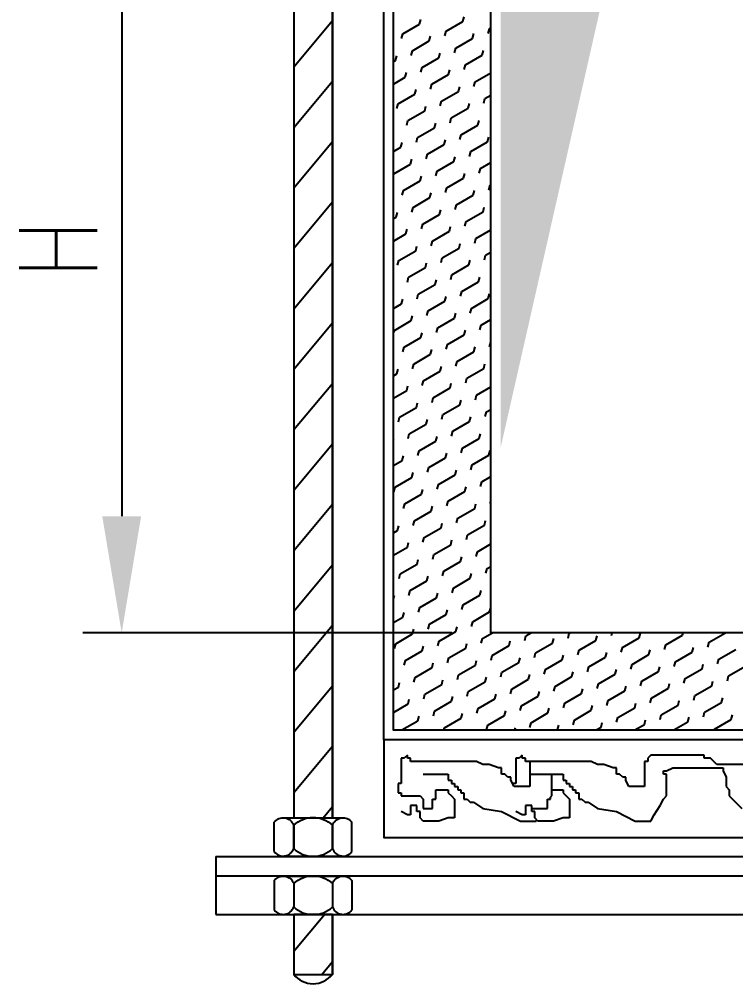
# Model space of a CAD drawing. Header units: millimetres. Extents: x -95178 to 274693, y -2232 to 263302.
# Drawn here: x 121039 to 122882, y 228850 to 231331 of the extents above; entities that cross this region are included whole.
import ezdxf

# ---------------------------------------------------------------- set-up
doc = ezdxf.new("R2010")
doc.units = ezdxf.units.MM
for name, color, linetype in [('BKG-S030D_Griddim', 7, 'Continuous'), ('M_INSULATION', 252, 'Continuous'), ('M_Supply_Duct', 4, 'Continuous'), ('M_Support', 14, 'Continuous'), ('M_Support_Wooden', 11, 'Continuous'), ('M_Txt', 7, 'Continuous')]:
    doc.layers.add(name, color=color, linetype=linetype)
doc.styles.add('ROMANS', font='romans.shx', dxfattribs={"width": 0.8})
doc.dimstyles.new('DIM', dxfattribs={"dimscale": 50, "dimtxt": 2.5, "dimasz": 2.5, "dimexe": 1, "dimexo": 1, "dimgap": 0.8, "dimtad": 1, "dimdec": 0, "dimzin": 13, "dimdsep": 46, "dimtxsty": 'ROMANS', "dimblk": 'OBLIQUE', "dimcen": 1, "dimdle": 1, "dimclrd": 20, "dimclre": 20, "dimclrt": 7, "dimadec": 0, "dimazin": 0, "dimtfac": 0.4, "dimtdec": 0, "dimtix": 1, "dimtofl": 0, "dimtmove": 2, "dimatfit": 3, "dimfxl": 1, "dimtolj": 1, "dimtzin": 13, "dimlwd": -1, "dimlwe": -1, "dimarcsym": 0})

# ---------------------------------------------------------------- blocks, each defined once
blk = doc.blocks.new('*X16')
at = {"color": 0}
for p, q in [((24514.3, 42789.9), (24516, 42796)), ((24548.5, 42780.8), (24570.1, 42793.3)), ((24570.1, 42793.3), (24571.8, 42799.3)), ((24492.7, 42777.4), (24514.3, 42789.9)), ((24546.9, 42774.7), (24548.5, 42780.8)), ((24602.7, 42778.1), (24604.3, 42784.1)), ((24604.3, 42784.1), (24606, 42785.1)), ((24491.1, 42771.4), (24492.7, 42777.4)), ((24505.2, 42755.8), (24526.8, 42768.3)), ((24526.8, 42768.3), (24528.5, 42774.3)), ((24561, 42759.1), (24582.6, 42771.6)), ((24582.6, 42771.6), (24584.3, 42777.7)), ((24503.6, 42749.7), (24505.2, 42755.8)), ((24559.4, 42753.1), (24561, 42759.1)), ((24595.1, 42750), (24596.8, 42756)), ((24481, 42741.8), (24483.5, 42743.3)), ((24483.5, 42743.3), (24485.1, 42749.3)), ((24517.7, 42734.1), (24539.3, 42746.6)), ((24539.3, 42746.6), (24541, 42752.7)), ((24573.5, 42737.5), (24595.1, 42750)), ((24516.1, 42728.1), (24517.7, 42734.1)), ((24551.8, 42725), (24553.5, 42731)), ((24571.9, 42731.4), (24573.5, 42737.5)), ((24481, 42712.9), (24496, 42721.6)), ((24496, 42721.6), (24497.6, 42727.7)), ((24530.2, 42712.5), (24551.8, 42725)), ((24586, 42715.8), (24606, 42727.4)), ((24508.5, 42700), (24510.1, 42706)), ((24528.6, 42706.4), (24530.2, 42712.5)), ((24564.3, 42703.3), (24566, 42709.4)), ((24584.4, 42709.8), (24586, 42715.8)), ((24486.9, 42687.5), (24508.5, 42700)), ((24542.7, 42690.8), (24564.3, 42703.3)), ((24596.9, 42688.1), (24598.5, 42694.2)), ((24598.5, 42694.2), (24606, 42698.5)), ((24485.3, 42681.4), (24486.9, 42687.5)), ((24521, 42678.3), (24522.6, 42684.4)), ((24541.1, 42684.8), (24542.7, 42690.8)), ((24555.2, 42669.2), (24576.8, 42681.7)), ((24576.8, 42681.7), (24578.5, 42687.7)), ((24499.4, 42665.8), (24521, 42678.3)), ((24553.6, 42663.1), (24555.2, 42669.2)), ((24497.8, 42659.8), (24499.4, 42665.8)), ((24511.9, 42644.2), (24533.5, 42656.7)), ((24533.5, 42656.7), (24535.1, 42662.7)), ((24567.7, 42647.5), (24589.3, 42660)), ((24589.3, 42660), (24591, 42666.1)), ((24510.3, 42638.1), (24511.9, 42644.2)), ((24566.1, 42641.5), (24567.7, 42647.5)), ((24601.8, 42638.4), (24603.5, 42644.4)), ((24481, 42626.3), (24490.2, 42631.7)), ((24490.2, 42631.7), (24491.8, 42637.7)), ((24524.4, 42622.5), (24546, 42635)), ((24546, 42635), (24547.6, 42641.1)), ((24580.2, 42625.9), (24601.8, 42638.4)), ((24522.8, 42616.5), (24524.4, 42622.5)), ((24558.5, 42613.4), (24560.1, 42619.4)), ((24578.6, 42619.8), (24580.2, 42625.9)), ((24481.1, 42597.5), (24502.7, 42610)), ((24502.7, 42610), (24504.3, 42616.1)), ((24536.9, 42600.9), (24558.5, 42613.4)), ((24592.7, 42604.2), (24606, 42611.9)), ((24481, 42597.2), (24481.1, 42597.5)), ((24515.2, 42588.4), (24516.8, 42594.4)), ((24535.3, 42594.8), (24536.9, 42600.9)), ((24571, 42591.7), (24572.6, 42597.8)), ((24591.1, 42598.2), (24592.7, 42604.2)), ((24493.6, 42575.9), (24515.2, 42588.4)), ((24549.4, 42579.2), (24571, 42591.7)), ((24603.6, 42576.5), (24605.2, 42582.6)), ((24605.2, 42582.6), (24606, 42583)), ((24492, 42569.8), (24493.6, 42575.9)), ((24527.7, 42566.7), (24529.3, 42572.8)), ((24547.8, 42573.2), (24549.4, 42579.2)), ((24561.9, 42557.6), (24583.5, 42570.1)), ((24583.5, 42570.1), (24585.1, 42576.1)), ((24506.1, 42554.2), (24527.7, 42566.7)), ((24560.3, 42551.5), (24561.9, 42557.6)), ((24484.4, 42541.7), (24486, 42547.8)), ((24504.5, 42548.2), (24506.1, 42554.2)), ((24518.6, 42532.6), (24540.2, 42545.1)), ((24540.2, 42545.1), (24541.8, 42551.1)), ((24574.4, 42535.9), (24596, 42548.4)), ((24596, 42548.4), (24597.6, 42554.5)), ((24481, 42539.7), (24484.4, 42541.7)), ((24517, 42526.5), (24518.6, 42532.6)), ((24572.8, 42529.9), (24574.4, 42535.9)), ((24481, 42510.9), (24496.9, 42520.1)), ((24496.9, 42520.1), (24498.5, 42526.1)), ((24531.1, 42510.9), (24552.7, 42523.4)), ((24552.7, 42523.4), (24554.3, 42529.5)), ((24586.9, 42514.3), (24606, 42525.3)), ((24529.5, 42504.9), (24531.1, 42510.9)), ((24565.2, 42501.8), (24566.8, 42507.8)), ((24585.3, 42508.2), (24586.9, 42514.3)), ((24487.8, 42485.9), (24509.4, 42498.4)), ((24509.4, 42498.4), (24511, 42504.5)), ((24543.6, 42489.3), (24565.2, 42501.8)), ((24599.4, 42492.6), (24606, 42496.4)), ((24486.2, 42479.9), (24487.8, 42485.9)), ((24521.9, 42476.8), (24523.5, 42482.8)), ((24542, 42483.2), (24543.6, 42489.3)), ((24577.7, 42480.1), (24579.3, 42486.2)), ((24597.8, 42486.6), (24599.4, 42492.6)), ((24500.3, 42464.3), (24521.9, 42476.8)), ((24556.1, 42467.6), (24577.7, 42480.1)), ((24498.7, 42458.2), (24500.3, 42464.3)), ((24534.4, 42455.1), (24536, 42461.2)), ((24554.5, 42461.6), (24556.1, 42467.6)), ((24568.6, 42446), (24590.2, 42458.5)), ((24590.2, 42458.5), (24591.8, 42464.5)), ((24512.8, 42442.6), (24534.4, 42455.1)), ((24567, 42439.9), (24568.6, 42446)), ((24491.1, 42430.1), (24492.7, 42436.2)), ((24511.2, 42436.6), (24512.8, 42442.6)), ((24525.3, 42421), (24546.9, 42433.5)), ((24546.9, 42433.5), (24548.5, 42439.5)), ((24581.1, 42424.3), (24602.7, 42436.8)), ((24602.7, 42436.8), (24604.3, 42442.9)), ((24481, 42424.3), (24491.1, 42430.1)), ((24523.7, 42414.9), (24525.3, 42421)), ((24579.5, 42418.3), (24581.1, 42424.3)), ((24482, 42396), (24503.6, 42408.5)), ((24503.6, 42408.5), (24505.2, 42414.5)), ((24537.8, 42399.3), (24559.4, 42411.8)), ((24559.4, 42411.8), (24561, 42417.9)), ((24593.6, 42402.7), (24606, 42409.8)), ((24481, 42392.3), (24482, 42396)), ((24536.2, 42393.3), (24537.8, 42399.3)), ((24571.9, 42390.2), (24573.5, 42396.2)), ((24592, 42396.6), (24593.6, 42402.7)), ((24494.5, 42374.3), (24516.1, 42386.8)), ((24516.1, 42386.8), (24517.7, 42392.9)), ((24550.3, 42377.7), (24571.9, 42390.2)), ((24492.9, 42368.3), (24494.5, 42374.3)), ((24528.6, 42365.2), (24530.2, 42371.2)), ((24548.7, 42371.6), (24550.3, 42377.7)), ((24584.4, 42368.5), (24586, 42374.6)), ((24604.5, 42375), (24606, 42380.7)), ((24507, 42352.7), (24528.6, 42365.2)), ((24562.8, 42356), (24584.4, 42368.5)), ((24485.3, 42340.2), (24486.9, 42346.2)), ((24505.4, 42346.6), (24507, 42352.7)), ((24541.1, 42343.5), (24542.7, 42349.6)), ((24561.2, 42350), (24562.8, 42356)), ((24575.3, 42334.4), (24596.9, 42346.9)), ((24596.9, 42346.9), (24598.5, 42352.9)), ((24481, 42337.7), (24485.3, 42340.2)), ((24519.5, 42331), (24541.1, 42343.5)), ((24573.7, 42328.3), (24575.3, 42334.4)), ((24497.8, 42318.5), (24499.4, 42324.6)), ((24517.9, 42325), (24519.5, 42331)), ((24532, 42309.4), (24553.6, 42321.9)), ((24553.6, 42321.9), (24555.2, 42327.9)), ((24587.8, 42312.7), (24606, 42323.2)), ((24481, 42308.8), (24497.8, 42318.5)), ((24530.4, 42303.3), (24532, 42309.4)), ((24586.2, 42306.7), (24587.8, 42312.7)), ((24488.7, 42284.4), (24510.3, 42296.9)), ((24510.3, 42296.9), (24511.9, 42302.9)), ((24544.5, 42287.7), (24566.1, 42300.2)), ((24566.1, 42300.2), (24567.7, 42306.3)), ((24487.1, 42278.3), (24488.7, 42284.4)), ((24542.9, 42281.7), (24544.5, 42287.7)), ((24578.6, 42278.6), (24580.2, 42284.6)), ((24598.7, 42285), (24600.3, 42291.1)), ((24600.3, 42291.1), (24606, 42294.4)), ((24501.2, 42262.7), (24522.8, 42275.2)), ((24522.8, 42275.2), (24524.4, 42281.3)), ((24557, 42266.1), (24578.6, 42278.6)), ((24499.6, 42256.7), (24501.2, 42262.7)), ((24535.3, 42253.6), (24536.9, 42259.6)), ((24555.4, 42260), (24557, 42266.1)), ((24591.1, 42256.9), (24592.7, 42263)), ((24481, 42255.7), (24481.1, 42256.3)), ((24513.7, 42241.1), (24535.3, 42253.6)), ((24569.5, 42244.4), (24591.1, 42256.9)), ((24492, 42228.6), (24493.6, 42234.6)), ((24512.1, 42235), (24513.7, 42241.1)), ((24547.8, 42231.9), (24549.4, 42238)), ((24567.9, 42238.4), (24569.5, 42244.4)), ((24582, 42222.8), (24603.6, 42235.3)), ((24603.6, 42235.3), (24605.2, 42241.3)), ((24481, 42222.2), (24492, 42228.6)), ((24526.2, 42219.4), (24547.8, 42231.9)), ((24580.4, 42216.7), (24582, 42222.8)), ((24504.5, 42206.9), (24506.1, 42213)), ((24524.6, 42213.4), (24526.2, 42219.4)), ((24538.7, 42197.8), (24560.3, 42210.3)), ((24560.3, 42210.3), (24561.9, 42216.3)), ((24594.5, 42201.1), (24606, 42207.8)), ((24482.9, 42194.4), (24504.5, 42206.9)), ((24537.1, 42191.7), (24538.7, 42197.8)), ((24592.9, 42195.1), (24594.5, 42201.1)), ((24481.3, 42188.4), (24482.9, 42194.4)), ((24495.4, 42172.8), (24517, 42185.3)), ((24517, 42185.3), (24518.6, 42191.3)), ((24551.2, 42176.1), (24572.8, 42188.6)), ((24572.8, 42188.6), (24574.4, 42194.7)), ((24493.8, 42166.7), (24495.4, 42172.8)), ((24549.6, 42170.1), (24551.2, 42176.1)), ((24585.3, 42167), (24586.9, 42173)), ((24605.4, 42173.4), (24606, 42175.8)), ((24507.9, 42151.1), (24529.5, 42163.6)), ((24529.5, 42163.6), (24531.1, 42169.7)), ((24563.7, 42154.5), (24585.3, 42167)), ((24506.3, 42145.1), (24507.9, 42151.1)), ((24542, 42142), (24543.6, 42148)), ((24562.1, 42148.4), (24563.7, 42154.5)), ((24597.8, 42145.3), (24599.4, 42151.4)), ((24481, 42135.6), (24486.2, 42138.6)), ((24486.2, 42138.6), (24487.8, 42144.7)), ((24520.4, 42129.5), (24542, 42142)), ((24576.2, 42132.8), (24597.8, 42145.3)), ((24498.7, 42117), (24500.3, 42123)), ((24518.8, 42123.4), (24520.4, 42129.5)), ((24554.5, 42120.3), (24556.1, 42126.4)), ((24574.6, 42126.8), (24576.2, 42132.8)), ((24588.7, 42111.2), (24606, 42121.2)), ((24481, 42106.7), (24498.7, 42117)), ((24532.9, 42107.8), (24554.5, 42120.3)), ((24587.1, 42105.1), (24588.7, 42111.2)), ((24511.2, 42095.3), (24512.8, 42101.4)), ((24531.3, 42101.8), (24532.9, 42107.8)), ((24545.4, 42086.2), (24567, 42098.7)), ((24567, 42098.7), (24568.6, 42104.7)), ((24489.6, 42082.8), (24511.2, 42095.3)), ((24543.8, 42080.1), (24545.4, 42086.2)), ((24599.6, 42083.5), (24601.2, 42089.5)), ((24601.2, 42089.5), (24606, 42092.3)), ((24488, 42076.8), (24489.6, 42082.8)), ((24502.1, 42061.2), (24523.7, 42073.7)), ((24523.7, 42073.7), (24525.3, 42079.7)), ((24557.9, 42064.5), (24579.5, 42077)), ((24579.5, 42077), (24581.1, 42083.1)), ((24500.5, 42055.1), (24502.1, 42061.2)), ((24556.3, 42058.5), (24557.9, 42064.5)), ((24592, 42055.4), (24593.6, 42061.4)), ((24481, 42050.8), (24482, 42054.7)), ((24514.6, 42039.5), (24536.2, 42052)), ((24536.2, 42052), (24537.8, 42058.1)), ((24570.4, 42042.9), (24592, 42055.4)), ((24513, 42033.5), (24514.6, 42039.5)), ((24548.7, 42030.4), (24550.3, 42036.4)), ((24568.8, 42036.8), (24570.4, 42042.9)), ((24604.5, 42033.7), (24606, 42039.2)), ((24481, 42020.1), (24492.9, 42027)), ((24492.9, 42027), (24494.5, 42033.1)), ((24527.1, 42017.9), (24548.7, 42030.4)), ((24582.9, 42021.2), (24604.5, 42033.7)), ((24505.4, 42005.4), (24507, 42011.4)), ((24525.5, 42011.8), (24527.1, 42017.9)), ((24561.2, 42008.7), (24562.8, 42014.7)), ((24581.3, 42015.2), (24582.9, 42021.2)), ((24483.8, 41992.9), (24505.4, 42005.4)), ((24539.6, 41996.2), (24561.2, 42008.7)), ((24593.8, 41993.5), (24595.4, 41999.6)), ((24595.4, 41999.6), (24608, 42006.9)), ((24649.6, 41996.9), (24651.2, 42002.9)), ((24651.2, 42002.9), (24658, 42006.9)), ((24685.3, 41993.8), (24686.9, 41999.8)), ((24705.4, 42000.2), (24707, 42006.3)), ((24707, 42006.3), (24708, 42006.9)), ((24719.5, 41984.6), (24741.1, 41997.1)), ((24741.1, 41997.1), (24742.7, 42003.1)), ((24761.2, 42003.6), (24762, 42006.9)), ((24775.3, 41988), (24796.9, 42000.5)), ((24796.9, 42000.5), (24798.5, 42006.5)), ((24831.1, 41991.3), (24852.7, 42003.8)), ((24852.7, 42003.8), (24853.5, 42006.9)), ((24886.9, 41994.7), (24908, 42006.9)), ((24482.2, 41986.8), (24483.8, 41992.9)), ((24517.9, 41983.7), (24519.5, 41989.7)), ((24538, 41990.2), (24539.6, 41996.2)), ((24552.1, 41974.6), (24573.7, 41987.1)), ((24573.7, 41987.1), (24575.3, 41993.1)), ((24607.9, 41977.9), (24629.5, 41990.4)), ((24629.5, 41990.4), (24631.1, 41996.4)), ((24663.7, 41981.3), (24685.3, 41993.8)), ((24717.9, 41978.6), (24719.5, 41984.6)), ((24773.7, 41981.9), (24775.3, 41988)), ((24809.4, 41978.8), (24811, 41984.8)), ((24829.5, 41985.3), (24831.1, 41991.3)), ((24865.2, 41982.2), (24866.8, 41988.2)), ((24885.3, 41988.6), (24886.9, 41994.7)), ((24899.4, 41973), (24921, 41985.5)), ((24496.3, 41971.2), (24517.9, 41983.7)), ((24550.5, 41968.5), (24552.1, 41974.6)), ((24606.3, 41971.9), (24607.9, 41977.9)), ((24642, 41968.8), (24643.6, 41974.8)), ((24662.1, 41975.2), (24663.7, 41981.3)), ((24676.2, 41959.6), (24697.8, 41972.1)), ((24697.8, 41972.1), (24699.4, 41978.1)), ((24732, 41963), (24753.6, 41975.5)), ((24753.6, 41975.5), (24755.2, 41981.5)), ((24787.8, 41966.3), (24809.4, 41978.8)), ((24843.6, 41969.7), (24865.2, 41982.2)), ((24897.8, 41967), (24899.4, 41973)), ((24494.7, 41965.2), (24496.3, 41971.2)), ((24508.8, 41949.6), (24530.4, 41962.1)), ((24530.4, 41962.1), (24532, 41968.1)), ((24564.6, 41952.9), (24586.2, 41965.4)), ((24586.2, 41965.4), (24587.8, 41971.4)), ((24620.4, 41956.3), (24642, 41968.8)), ((24674.6, 41953.6), (24676.2, 41959.6)), ((24730.4, 41956.9), (24732, 41963)), ((24766.1, 41953.8), (24767.7, 41959.8)), ((24786.2, 41960.3), (24787.8, 41966.3)), ((24821.9, 41957.2), (24823.5, 41963.2)), ((24842, 41963.6), (24843.6, 41969.7)), ((24856.1, 41948), (24877.7, 41960.5)), ((24877.7, 41960.5), (24879.3, 41966.5)), ((24911.9, 41951.4), (24933.5, 41963.9)), ((24507.2, 41943.5), (24508.8, 41949.6)), ((24563, 41946.9), (24564.6, 41952.9)), ((24598.7, 41943.8), (24600.3, 41949.8)), ((24618.8, 41950.2), (24620.4, 41956.3)), ((24632.9, 41934.6), (24654.5, 41947.1)), ((24654.5, 41947.1), (24656.1, 41953.1)), ((24688.7, 41938), (24710.3, 41950.5)), ((24710.3, 41950.5), (24711.9, 41956.5)), ((24744.5, 41941.3), (24766.1, 41953.8)), ((24800.3, 41944.7), (24821.9, 41957.2)), ((24854.5, 41942), (24856.1, 41948)), ((24910.3, 41945.3), (24911.9, 41951.4)), ((24481, 41933.5), (24487.1, 41937.1)), ((24487.1, 41937.1), (24488.7, 41943.1)), ((24521.3, 41927.9), (24542.9, 41940.4)), ((24542.9, 41940.4), (24544.5, 41946.4)), ((24577.1, 41931.3), (24598.7, 41943.8)), ((24687.1, 41931.9), (24688.7, 41938)), ((24722.8, 41928.8), (24724.4, 41934.8)), ((24742.9, 41935.3), (24744.5, 41941.3)), ((24778.6, 41932.2), (24780.2, 41938.2)), ((24798.7, 41938.6), (24800.3, 41944.7)), ((24812.8, 41923), (24834.4, 41935.5)), ((24834.4, 41935.5), (24836, 41941.5)), ((24868.6, 41926.4), (24890.2, 41938.9)), ((24890.2, 41938.9), (24891.8, 41944.9)), ((24519.7, 41921.9), (24521.3, 41927.9)), ((24555.4, 41918.8), (24557, 41924.8)), ((24575.5, 41925.2), (24577.1, 41931.3)), ((24611.2, 41922.1), (24612.8, 41928.1)), ((24631.3, 41928.6), (24632.9, 41934.6)), ((24645.4, 41913), (24667, 41925.5)), ((24667, 41925.5), (24668.6, 41931.5)), ((24701.2, 41916.3), (24722.8, 41928.8)), ((24757, 41919.7), (24778.6, 41932.2)), ((24811.2, 41917), (24812.8, 41923)), ((24867, 41920.3), (24868.6, 41926.4)), ((24902.7, 41917.2), (24904.3, 41923.2)), ((24481, 41904.6), (24499.6, 41915.4)), ((24499.6, 41915.4), (24501.2, 41921.4)), ((24533.8, 41906.3), (24555.4, 41918.8)), ((24589.6, 41909.6), (24611.2, 41922.1)), ((24643.8, 41906.9), (24645.4, 41913)), ((24679.5, 41903.8), (24681.1, 41909.8)), ((24699.6, 41910.3), (24701.2, 41916.3)), ((24735.3, 41907.2), (24736.9, 41913.2)), ((24755.4, 41913.6), (24757, 41919.7)), ((24769.5, 41898), (24791.1, 41910.5)), ((24791.1, 41910.5), (24792.7, 41916.5)), ((24825.3, 41901.4), (24846.9, 41913.9)), ((24846.9, 41913.9), (24848.5, 41919.9)), ((24881.1, 41904.7), (24902.7, 41917.2)), ((24512.1, 41893.8), (24513.7, 41899.8)), ((24532.2, 41900.2), (24533.8, 41906.3)), ((24567.9, 41897.1), (24569.5, 41903.1)), ((24588, 41903.6), (24589.6, 41909.6)), ((24602.1, 41888), (24623.7, 41900.5)), ((24623.7, 41900.5), (24625.3, 41906.5)), ((24657.9, 41891.3), (24679.5, 41903.8)), ((24713.7, 41894.7), (24735.3, 41907.2)), ((24767.9, 41892), (24769.5, 41898)), ((24823.7, 41895.3), (24825.3, 41901.4)), ((24859.4, 41892.2), (24861, 41898.2)), ((24879.5, 41898.7), (24881.1, 41904.7)), ((24915.2, 41895.6), (24916.8, 41901.6)), ((24491.5, 41881.9), (24512.1, 41893.8)), ((24546.3, 41884.6), (24567.9, 41897.1)), ((24600.5, 41881.9), (24602.1, 41888)), ((24656.3, 41885.3), (24657.9, 41891.3)), ((24692, 41882.2), (24693.6, 41888.2)), ((24712.1, 41888.6), (24713.7, 41894.7)), ((24741.5, 41881.9), (24747.8, 41885.5)), ((24747.8, 41885.5), (24749.4, 41891.5)), ((24791.5, 41881.9), (24803.6, 41888.9)), ((24803.6, 41888.9), (24805.2, 41894.9)), ((24841.5, 41881.9), (24859.4, 41892.2)), ((24893.6, 41883.1), (24915.2, 41895.6)), ((24545.5, 41881.9), (24546.3, 41884.6)), ((24637, 41881.9), (24637.8, 41884.8)), ((24691.5, 41881.9), (24692, 41882.2)), ((24893.3, 41881.9), (24893.6, 41883.1))]:
    blk.add_line(p, q, dxfattribs=at)
blk = doc.blocks.new('*D18')
at = {"layer": 'Defpoints', "color": 0, "transparency": 16777216}
for p in [(41036.1, 152733.6), (40086.6, 150233.6), (41036.1, 150233.6)]:
    blk.add_point(p, dxfattribs=at)
at = {"layer": 'M_Txt', "color": 14, "lineweight": -2, "transparency": 16777216}
for p, q in [((40936.1, 152733.6), (39986.6, 152733.6)), ((40086.6, 152433.6), (40086.6, 150533.6)), ((40936.1, 150233.6), (39986.6, 150233.6))]:
    blk.add_line(p, q, dxfattribs=at)
at = {"layer": 'M_Txt', "color": 14, "transparency": 16777216}
for points in [[(40036.6, 152433.6), (40136.6, 152433.6), (40086.6, 152733.6)], [(40036.6, 150533.6), (40136.6, 150533.6), (40086.6, 150233.6)]]:
    blk.add_solid(points, dxfattribs=at)
at = {"layer": 'M_Txt', "color": 7, "transparency": 16777216, "insert": (39923.1, 151221.1), "char_height": 200, "attachment_point": 5, "rotation": 90, "style": 'ROMANS'}
blk.add_mtext('\\A1;H', dxfattribs=at)
blk = doc.blocks.new('_Oblique')
at = {"layer": 'BKG-S030D_Griddim', "color": 0, "lineweight": -2}
blk.add_line((-0.5, -0.5), (0.5, 0.5), dxfattribs=at)
blk = doc.blocks.new('*X15')
at = {"color": 0}
for p, q in [((2247.83, 3437.27), (2263.71, 3456.2)), ((2262.3, 3425.35), (2267.83, 3431.94))]:
    blk.add_line(p, q, dxfattribs=at)
blk = doc.blocks.new('DUCT WORK SUPPORT-SINGLE')
at = {"layer": 'M_INSULATION'}
for points in [[(2732.1, 3500), (2732.1, 450), (-2817.9, 450), (-2817.9, 3500)], [(2707.1, 3475), (2707.1, 475), (-2792.9, 475), (-2792.9, 3475)]]:
    blk.add_lwpolyline(points, close=True, dxfattribs=at)
at = {"layer": 'M_Supply_Duct'}
blk.add_lwpolyline([(2457.1, 3225), (2457.1, 725), (-2542.9, 725), (-2542.9, 3225)], close=True, dxfattribs=at)
at = {"layer": 'M_Supply_Duct', "color": 8}
blk.add_solid([(-2517.9, 3200), (-2142.8, 2853.5), (-2517.9, 3200), (-2517.9, 1200)], dxfattribs=at)
at = {"layer": 'M_Support', "color": 14, "ltscale": 0.25}
for p, q in [((-3050, 7640.2), (-3050, 249.4)), ((-2950, 7640.2), (-2950, 249.4)), ((-3077, 249.4), (-2923, 249.4)), ((-3100, 162.2), (-3100, 237.8)), ((-3050, 170), (-3050, 230)), ((-3050, 230), (-3050, 170)), ((-2950, 170), (-2950, 230)), ((-2950, 230), (-2950, 170)), ((-2900, 162.2), (-2900, 237.8)), ((-3250, 150), (3250, 150)), ((-3250, 150), (-3250, 0)), ((-3077, 150.6), (-2923, 150.6)), ((-3050, 150), (-3050, 150.6)), ((-3050, 150.6), (-3050, 150)), ((-2950, 150), (-2950, 150.6)), ((-2950, 150.6), (-2950, 150)), ((-3250, 100), (3250, 100)), ((-3077, 99.4), (-2923, 99.4)), ((-3050, 100), (-3050, 99.4)), ((-2950, 100), (-2950, 99.4)), ((-3100, 87.8), (-3100, 12.2)), ((-3050, 80), (-3050, 20)), ((-2950, 80), (-2950, 20)), ((-2900, 87.8), (-2900, 12.2)), ((-3250, 0), (3250, 0)), ((-3077, 0.6), (-2923, 0.6)), ((-3050, 0.6), (-3050, -153.7)), ((-2950, 0.6), (-2950, -153.7)), ((-3050, -153.7), (-2950, -153.7))]:
    blk.add_line(p, q, dxfattribs=at)
at = {"layer": 'M_Support', "color": 8, "ltscale": 0.25}
for p, q in [((-3050, 2181.2), (-2950, 2300.4)), ((-3050, 2025.6), (-2950, 2144.8)), ((-3050, 1870), (-2950, 1989.2)), ((-3050, 1714.5), (-2950, 1833.6)), ((-3050, 1558.9), (-2950, 1678.1)), ((-3050, 1403.3), (-2950, 1522.5)), ((-3050, 1247.8), (-2950, 1366.9)), ((-3050, 1092.2), (-2950, 1211.4)), ((-3050, 936.6), (-2950, 1055.8)), ((-3050, 781), (-2950, 900.2)), ((-3050, 625.5), (-2950, 744.6)), ((-3050, 469.9), (-2950, 589.1)), ((-3050, 314.3), (-2950, 433.5)), ((-2973.9, 249.4), (-2950, 277.9))]:
    blk.add_line(p, q, dxfattribs=at)
at = {"layer": 'M_Support', "color": 14, "ltscale": 0.25}
for points in [[(-3050, 7640.2), (-3050, 249.4), (-2950, 249.4), (-2950, 7640.2)], [(-3050, 0.6), (-3050, -153.7), (-2950, -153.7), (-2950, 0.6)]]:
    blk.add_lwpolyline(points, close=True, dxfattribs=at)
for points in [[(-3100, 237.8, -0.605834), (-3050, 230, -0.4), (-2950, 230, -0.605834), (-2900, 237.8, -0.605834)], [(-3100, 162.2, 0.605834), (-3050, 170, 0.4), (-2950, 170, 0.605834), (-2900, 162.2, 0.605834)], [(-3100, 87.8, -0.605834), (-3050, 80, -0.4), (-2950, 80, -0.605834), (-2900, 87.8, -0.605834)], [(-3100, 12.2, 0.605834), (-3050, 20, 0.4), (-2950, 20, 0.605834), (-2900, 12.2, 0.605834)]]:
    blk.add_lwpolyline(points, format="xyb", dxfattribs=at)
blk.add_arc((-3000, -113.7), 64, 218.6415, 321.3585, dxfattribs=at)
at = {"layer": 'M_Support_Wooden'}
for p, q in [((-2765.4, 402.2), (-2773.4, 402.2)), ((-2773.4, 402.2), (-2773.4, 337.6)), ((-2757.3, 410.2), (-2765.4, 402.2)), ((-2757.3, 402.2), (-2757.3, 410.2)), ((-2749.2, 402.2), (-2757.3, 402.2)), ((-2749.2, 394.1), (-2749.2, 402.2)), ((-2478.1, 402.2), (-2478.1, 337.6)), ((-2470, 402.2), (-2478.1, 402.2)), ((-2461.9, 410.2), (-2470, 402.2)), ((-2461.9, 402.2), (-2461.9, 410.2)), ((-2453.9, 402.2), (-2461.9, 402.2)), ((-2453.9, 394.1), (-2453.9, 402.2)), ((-2131, 410.2), (-2139, 402.2)), ((-2139, 402.2), (-2139, 394.1)), ((-1993.8, 410.2), (-2131, 410.2)), ((-1993.8, 402.2), (-1993.8, 410.2)), ((-1977.6, 402.2), (-1993.8, 402.2)), ((-1969.5, 394.1), (-1977.6, 402.2)), ((-2579.7, 394.1), (-2749.2, 394.1)), ((-2563.6, 386), (-2579.7, 394.1)), ((-2547.4, 386), (-2563.6, 386)), ((-2523.2, 378), (-2547.4, 386)), ((-2515.1, 378), (-2523.2, 378)), ((-2515.1, 361.8), (-2515.1, 378)), ((-2284.3, 394.1), (-2453.9, 394.1)), ((-2442.5, 394.1), (-2442.5, 329.6)), ((-2268.2, 386), (-2284.3, 394.1)), ((-2252.1, 386), (-2268.2, 386)), ((-2227.8, 378), (-2252.1, 386)), ((-2219.8, 378), (-2227.8, 378)), ((-2219.8, 361.8), (-2219.8, 378)), ((-2147.1, 394.1), (-2147.1, 329.6)), ((-2139, 394.1), (-2147.1, 394.1)), ((-2090.6, 369.9), (-2074.5, 378)), ((-2074.5, 378), (-1945.3, 378)), ((-1961.5, 386), (-1969.5, 394.1)), ((-1864.6, 386), (-1961.5, 386)), ((-1945.3, 378), (-1945.3, 369.9)), ((-2716.9, 361.8), (-2652.4, 361.8)), ((-2652.4, 361.8), (-2652.4, 345.7)), ((-2507.1, 361.8), (-2515.1, 361.8)), ((-2499, 353.8), (-2507.1, 361.8)), ((-2490.9, 353.8), (-2499, 353.8)), ((-2490.9, 345.7), (-2490.9, 353.8)), ((-2442.5, 361.8), (-2357, 361.8)), ((-2386, 305.4), (-2386, 361.8)), ((-2357, 361.8), (-2357, 345.7)), ((-2211.7, 361.8), (-2219.8, 361.8)), ((-2203.6, 353.8), (-2211.7, 361.8)), ((-2195.6, 353.8), (-2203.6, 353.8)), ((-2195.6, 345.7), (-2195.6, 353.8)), ((-2098.7, 369.9), (-2090.6, 369.9)), ((-2098.7, 361.8), (-2098.7, 369.9)), ((-2090.6, 361.8), (-2098.7, 361.8)), ((-2090.6, 305.4), (-2090.6, 361.8)), ((-1945.3, 369.9), (-1937.3, 353.8)), ((-1937.3, 353.8), (-1937.3, 329.6)), ((-2773.4, 337.6), (-2781.5, 337.6)), ((-2781.5, 337.6), (-2781.5, 313.4)), ((-2652.4, 345.7), (-2644.3, 345.7)), ((-2644.3, 345.7), (-2644.3, 337.6)), ((-2644.3, 337.6), (-2636.2, 337.6)), ((-2636.2, 337.6), (-2636.2, 329.6)), ((-2636.2, 329.6), (-2628.1, 329.6)), ((-2628.1, 329.6), (-2628.1, 321.5)), ((-2482.9, 329.6), (-2490.9, 345.7)), ((-2486.1, 337.6), (-2486.1, 336.1)), ((-2478.1, 337.6), (-2486.1, 337.6)), ((-2442.5, 329.6), (-2482.9, 329.6)), ((-2357, 345.7), (-2348.9, 345.7)), ((-2348.9, 345.7), (-2348.9, 337.6)), ((-2348.9, 337.6), (-2340.8, 337.6)), ((-2340.8, 337.6), (-2340.8, 329.6)), ((-2340.8, 329.6), (-2332.8, 329.6)), ((-2332.8, 329.6), (-2332.8, 321.5)), ((-2187.5, 329.6), (-2195.6, 345.7)), ((-2147.1, 329.6), (-2187.5, 329.6)), ((-1937.3, 329.6), (-1929.2, 321.5)), ((-2781.5, 313.4), (-2773.4, 313.4)), ((-2773.4, 313.4), (-2773.4, 305.4)), ((-2773.4, 305.4), (-2725, 305.4)), ((-2725, 305.4), (-2716.9, 297.3)), ((-2684.6, 297.3), (-2684.6, 321.5)), ((-2684.6, 321.5), (-2652.4, 321.5)), ((-2652.4, 321.5), (-2652.4, 313.4)), ((-2652.4, 313.4), (-2644.3, 305.4)), ((-2644.3, 305.4), (-2636.2, 297.3)), ((-2628.1, 321.5), (-2620.1, 321.5)), ((-2620.1, 321.5), (-2620.1, 313.4)), ((-2620.1, 313.4), (-2612, 313.4)), ((-2612, 313.4), (-2612, 297.3)), ((-2389.3, 302.1), (-2386, 305.4)), ((-2389.3, 297.3), (-2389.3, 302.1)), ((-2386, 321.5), (-2357, 321.5)), ((-2357, 321.5), (-2357, 313.4)), ((-2357, 313.4), (-2348.9, 305.4)), ((-2348.9, 305.4), (-2340.8, 297.3)), ((-2332.8, 321.5), (-2324.7, 321.5)), ((-2324.7, 321.5), (-2324.7, 313.4)), ((-2324.7, 313.4), (-2316.6, 313.4)), ((-2316.6, 313.4), (-2316.6, 297.3)), ((-2098.7, 297.3), (-2090.6, 305.4)), ((-1929.2, 321.5), (-1929.2, 305.4)), ((-1929.2, 305.4), (-1921.1, 297.3)), ((-2733.1, 281.2), (-2749.2, 281.2)), ((-2749.2, 281.2), (-2749.2, 257)), ((-2733.1, 265), (-2733.1, 281.2)), ((-2716.9, 297.3), (-2716.9, 273.1)), ((-2716.9, 273.1), (-2692.7, 273.1)), ((-2692.7, 273.1), (-2692.7, 297.3)), ((-2692.7, 297.3), (-2684.6, 297.3)), ((-2636.2, 297.3), (-2636.2, 248.9)), ((-2612, 297.3), (-2603.9, 297.3)), ((-2603.9, 297.3), (-2595.9, 289.2)), ((-2595.9, 289.2), (-2587.8, 289.2)), ((-2587.8, 289.2), (-2563.6, 273.1)), ((-2563.6, 273.1), (-2515.1, 265)), ((-2453.9, 281.2), (-2453.9, 257)), ((-2437.7, 281.2), (-2453.9, 281.2)), ((-2437.7, 265), (-2437.7, 281.2)), ((-2437.7, 273.1), (-2397.3, 273.1)), ((-2397.3, 297.3), (-2389.3, 297.3)), ((-2397.3, 273.1), (-2397.3, 297.3)), ((-2340.8, 297.3), (-2340.8, 248.9)), ((-2316.6, 297.3), (-2308.6, 297.3)), ((-2308.6, 297.3), (-2300.5, 289.2)), ((-2300.5, 289.2), (-2292.4, 289.2)), ((-2292.4, 289.2), (-2268.2, 273.1)), ((-2268.2, 273.1), (-2219.8, 265)), ((-2122.9, 257), (-2106.8, 281.2)), ((-2106.8, 281.2), (-2098.7, 297.3)), ((-1921.1, 297.3), (-1896.9, 273.1)), ((-2757.3, 257), (-2773.4, 265)), ((-2749.2, 257), (-2757.3, 257)), ((-2725, 265), (-2733.1, 265)), ((-2725, 248.9), (-2725, 265)), ((-2716.9, 240.8), (-2725, 248.9)), ((-2652.4, 248.9), (-2676.6, 240.8)), ((-2636.2, 248.9), (-2652.4, 248.9)), ((-2515.1, 265), (-2466.7, 240.8)), ((-2461.9, 257), (-2478.1, 265)), ((-2453.9, 257), (-2461.9, 257)), ((-2429.6, 265), (-2437.7, 265)), ((-2429.6, 248.9), (-2429.6, 265)), ((-2421.6, 240.8), (-2429.6, 248.9)), ((-2357, 248.9), (-2381.2, 240.8)), ((-2340.8, 248.9), (-2357, 248.9)), ((-2219.8, 265), (-2171.3, 240.8)), ((-2131, 240.8), (-2122.9, 257)), ((-2676.6, 240.8), (-2716.9, 240.8)), ((-2466.7, 240.8), (-2426.3, 240.8)), ((-2426.3, 240.8), (-2424.8, 244)), ((-2381.2, 240.8), (-2421.6, 240.8)), ((-2171.3, 240.8), (-2131, 240.8))]:
    blk.add_line(p, q, dxfattribs=at)
blk.add_lwpolyline([(-2817.9, 450), (-2817.9, 198.6), (2732.1, 198.6), (2732.1, 450)], close=True, dxfattribs=at)
at = {"layer": 'M_INSULATION', "xscale": 2, "yscale": 2, "zscale": 2}
blk.add_blockref('*X16', (-51754.9, -83288.7), dxfattribs=at)
at = {"layer": 'M_Support', "color": 8, "ltscale": 0.25, "xscale": 5, "yscale": 5, "zscale": 5}
blk.add_blockref('*X15', (-14289.1, -17280.4), dxfattribs=at)
at = {"layer": 'M_Txt'}
dim = blk.add_linear_dim(base=(-3492.3, 725), p1=(-2542.9, 3225), p2=(-2542.9, 725), angle=90, text='H', dimstyle='DIM', override={"dimscale": 100, "dimasz": 3, "dimtad": 0, "dimclrd": 14, "dimclre": 14}, dxfattribs=at)
dim.commit()
dim.dimension.update_dxf_attribs({"geometry": '*D18', "text_midpoint": (-3655.9, 1712.5), "dimtype": 128, "insert": (-43579, -149508.6)})

msp = doc.modelspace()

# ---------------------------------------------------------------- block references
msp.add_blockref('DUCT WORK SUPPORT-SINGLE', (124794.944, 229027.762))

doc.saveas('drawing.dxf')
